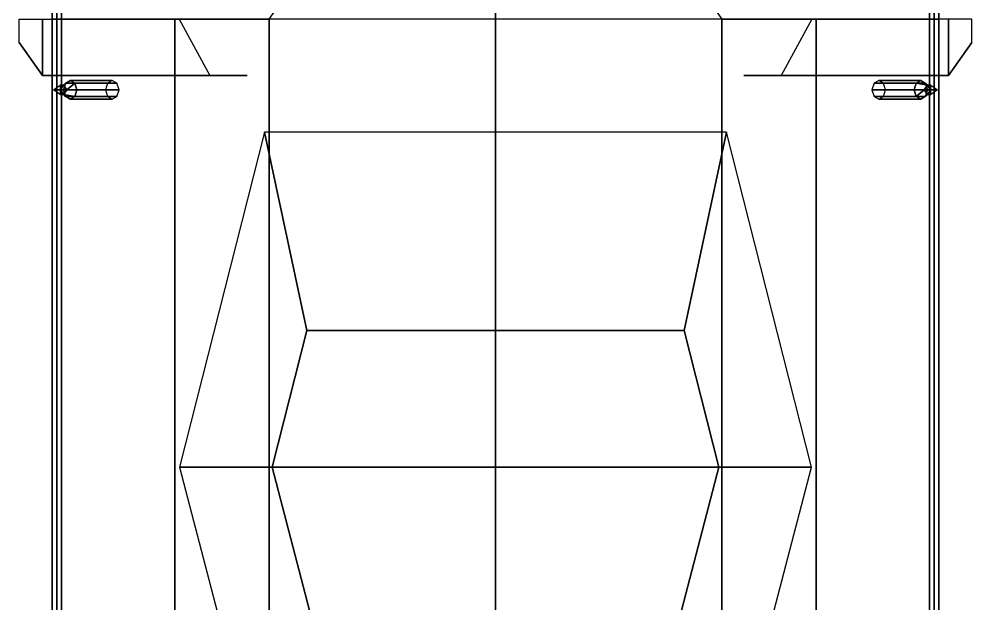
# Model space of a CAD drawing. Header units: millimetres. Extents: x -1.05 to 1.05, y -2.13 to 7.09.
# Drawn here: x -1.01 to 1.01, y -0.36 to 0.88 of the extents above; entities that cross this region are included whole.
import ezdxf

# ---------------------------------------------------------------- set-up
doc = ezdxf.new("R2010")
doc.units = ezdxf.units.MM
for name, color, linetype in [('f2', 6, 'Continuous'), ('fenders', 6, 'Continuous'), ('turret', 2, 'Continuous')]:
    doc.layers.add(name, color=color, linetype=linetype)

msp = doc.modelspace()

# ---------------------------------------------------------------- linework, layer by layer
for points in [[(-0.48, -0.85, 0.47), (-0.48, 0.88, 0.47), (0, 1.56, 0.39), (0, -0.85, 0.39)], [(0, 1.56, 0.39), (0.48, 0.88, 0.47), (0.48, -0.85, 0.47), (0, -0.85, 0.39)], [(-0.94, -0.72, 1.7), (-0.93, -0.72, 1.71), (-0.93, 0.92, 1.71), (-0.94, 0.92, 1.7)], [(-0.93, -0.72, 1.69), (-0.94, -0.72, 1.7), (-0.94, 0.92, 1.7), (-0.93, 0.92, 1.69)], [(-0.93, -0.72, 1.71), (-0.92, -0.72, 1.7), (-0.92, 0.92, 1.7), (-0.93, 0.92, 1.71)], [(-0.92, -0.72, 1.7), (-0.93, -0.72, 1.69), (-0.93, 0.92, 1.69), (-0.92, 0.92, 1.7)], [(0.92, -0.72, 1.7), (0.93, -0.72, 1.71), (0.93, 0.92, 1.71), (0.92, 0.92, 1.7)], [(0.93, -0.72, 1.69), (0.92, -0.72, 1.7), (0.92, 0.92, 1.7), (0.93, 0.92, 1.69)], [(0.93, -0.72, 1.71), (0.94, -0.72, 1.7), (0.94, 0.92, 1.7), (0.93, 0.92, 1.71)], [(0.94, -0.72, 1.7), (0.93, -0.72, 1.69), (0.93, 0.92, 1.69), (0.94, 0.92, 1.7)], [(-0.94, 0.88, 1.46), (-0.48, 0.88, 0.47), (-0.48, -0.85, 0.47), (-0.94, -0.85, 1.46)], [(-0.68, -0.85, 1.71), (-0.68, 0.88, 1.71), (-0.94, 0.88, 1.46), (-0.94, -0.85, 1.46)], [(0.68, -0.85, 1.71), (0.68, 0.88, 1.71), (-0.68, 0.88, 1.71), (-0.68, -0.85, 1.71)], [(0.48, -0.85, 0.47), (0.48, 0.88, 0.47), (0.94, 0.88, 1.46), (0.94, -0.85, 1.46)], [(0.94, 0.88, 1.46), (0.68, 0.88, 1.71), (0.68, -0.85, 1.71), (0.94, -0.85, 1.46)], [(-0.9017, 0.75, 1.6717), (-0.9117, 0.7441, 1.6617), (-0.9159, 0.74, 1.6859)], [(-0.8917, 0.7441, 1.6817), (-0.9017, 0.75, 1.6717), (-0.9159, 0.74, 1.6859), (-0.9088, 0.73, 1.6929)], [(-0.8125, 0.75, 1.5825), (-0.8227, 0.7441, 1.5727), (-0.9117, 0.7441, 1.6617), (-0.9017, 0.75, 1.6717)], [(-0.8024, 0.7441, 1.5924), (-0.8125, 0.75, 1.5825), (-0.9017, 0.75, 1.6717), (-0.8917, 0.7441, 1.6817)], [(0.8125, 0.75, 1.5825), (0.8024, 0.7441, 1.5924), (0.8917, 0.7441, 1.6817), (0.9017, 0.75, 1.6717)], [(0.8227, 0.7441, 1.5727), (0.8125, 0.75, 1.5825), (0.9017, 0.75, 1.6717), (0.9117, 0.7441, 1.6617)], [(0.9017, 0.75, 1.6717), (0.8917, 0.7441, 1.6817), (0.9159, 0.74, 1.6859)], [(0.9117, 0.7441, 1.6617), (0.9017, 0.75, 1.6717), (0.9159, 0.74, 1.6859), (0.9229, 0.73, 1.6788)], [(-0.9159, 0.74, 1.6859), (-0.9229, 0.73, 1.6788), (-0.9371, 0.73, 1.6929), (-0.9229, 0.74, 1.6929)], [(-0.9229, 0.73, 1.6788), (-0.9159, 0.72, 1.6859), (-0.9229, 0.72, 1.6929), (-0.9371, 0.73, 1.6929)], [(-0.9117, 0.7441, 1.6617), (-0.9159, 0.73, 1.6576), (-0.9229, 0.73, 1.6788), (-0.9159, 0.74, 1.6859)], [(-0.9088, 0.73, 1.6929), (-0.9159, 0.74, 1.6859), (-0.9229, 0.74, 1.6929), (-0.9229, 0.73, 1.7071)], [(-0.9117, 0.7159, 1.6617), (-0.9017, 0.71, 1.6717), (-0.9159, 0.72, 1.6859), (-0.9229, 0.73, 1.6788)], [(-0.9159, 0.73, 1.6576), (-0.9117, 0.7159, 1.6617), (-0.9229, 0.73, 1.6788)], [(-0.9159, 0.72, 1.6859), (-0.9088, 0.73, 1.6929), (-0.9229, 0.73, 1.7071), (-0.9229, 0.72, 1.6929)], [(-0.8227, 0.7441, 1.5727), (-0.827, 0.73, 1.5687), (-0.9159, 0.73, 1.6576), (-0.9117, 0.7441, 1.6617)], [(-0.827, 0.73, 1.5687), (-0.8227, 0.7159, 1.5727), (-0.9117, 0.7159, 1.6617), (-0.9159, 0.73, 1.6576)], [(-0.8917, 0.7159, 1.6817), (-0.8876, 0.73, 1.6859), (-0.9088, 0.73, 1.6929), (-0.9159, 0.72, 1.6859)], [(-0.8876, 0.73, 1.6859), (-0.8917, 0.7441, 1.6817), (-0.9088, 0.73, 1.6929)], [(-0.7981, 0.73, 1.5964), (-0.8024, 0.7441, 1.5924), (-0.8917, 0.7441, 1.6817), (-0.8876, 0.73, 1.6859)], [(-0.8024, 0.7159, 1.5924), (-0.7981, 0.73, 1.5964), (-0.8876, 0.73, 1.6859), (-0.8917, 0.7159, 1.6817)], [(0.8024, 0.7441, 1.5924), (0.7981, 0.73, 1.5964), (0.8876, 0.73, 1.6859), (0.8917, 0.7441, 1.6817)], [(0.7981, 0.73, 1.5964), (0.8024, 0.7159, 1.5924), (0.8917, 0.7159, 1.6817), (0.8876, 0.73, 1.6859)], [(0.827, 0.73, 1.5687), (0.8227, 0.7441, 1.5727), (0.9117, 0.7441, 1.6617), (0.9159, 0.73, 1.6576)], [(0.8227, 0.7159, 1.5727), (0.827, 0.73, 1.5687), (0.9159, 0.73, 1.6576), (0.9117, 0.7159, 1.6617)], [(0.8917, 0.7441, 1.6817), (0.8876, 0.73, 1.6859), (0.9088, 0.73, 1.6929), (0.9159, 0.74, 1.6859)], [(0.8876, 0.73, 1.6859), (0.8917, 0.7159, 1.6817), (0.9088, 0.73, 1.6929)], [(0.8917, 0.7159, 1.6817), (0.9017, 0.71, 1.6717), (0.9159, 0.72, 1.6859), (0.9088, 0.73, 1.6929)], [(0.9159, 0.74, 1.6859), (0.9088, 0.73, 1.6929), (0.9229, 0.73, 1.7071), (0.9229, 0.74, 1.6929)], [(0.9088, 0.73, 1.6929), (0.9159, 0.72, 1.6859), (0.9229, 0.72, 1.6929), (0.9229, 0.73, 1.7071)], [(0.9159, 0.73, 1.6576), (0.9117, 0.7441, 1.6617), (0.9229, 0.73, 1.6788)], [(0.9117, 0.7159, 1.6617), (0.9159, 0.73, 1.6576), (0.9229, 0.73, 1.6788), (0.9159, 0.72, 1.6859)], [(0.9229, 0.73, 1.6788), (0.9159, 0.74, 1.6859), (0.9229, 0.74, 1.6929), (0.9371, 0.73, 1.6929)], [(0.9159, 0.72, 1.6859), (0.9229, 0.73, 1.6788), (0.9371, 0.73, 1.6929), (0.9229, 0.72, 1.6929)], [(-0.9017, 0.71, 1.6717), (-0.8917, 0.7159, 1.6817), (-0.9159, 0.72, 1.6859)], [(-0.8227, 0.7159, 1.5727), (-0.8125, 0.71, 1.5825), (-0.9017, 0.71, 1.6717), (-0.9117, 0.7159, 1.6617)], [(-0.8125, 0.71, 1.5825), (-0.8024, 0.7159, 1.5924), (-0.8917, 0.7159, 1.6817), (-0.9017, 0.71, 1.6717)], [(0.8024, 0.7159, 1.5924), (0.8125, 0.71, 1.5825), (0.9017, 0.71, 1.6717), (0.8917, 0.7159, 1.6817)], [(0.8125, 0.71, 1.5825), (0.8227, 0.7159, 1.5727), (0.9117, 0.7159, 1.6617), (0.9017, 0.71, 1.6717)], [(0.9017, 0.71, 1.6717), (0.9117, 0.7159, 1.6617), (0.9159, 0.72, 1.6859)]]:
    msp.add_3dface(points)
at = {"layer": 'f2'}
for points in [[(-1.01, 0.83, 0.72), (-1.01, 0.88, 0.78), (-0.96, 0.88, 0.88), (-0.96, 0.76, 0.74)], [(-0.96, 0.76, 0.74), (-0.96, 0.88, 0.88), (-0.6705, 0.88, 0.88), (-0.6055, 0.76, 0.74)], [(-1.01, 0.83, 0.57), (-1.01, 0.83, 0.72), (-0.96, 0.76, 0.74), (-0.96, 0.76, 0.57)], [(-0.96, 0.76, 0.57), (-0.96, 0.76, 0.74), (-0.6055, 0.76, 0.74), (-0.5265, 0.76, 0.57)]]:
    msp.add_3dface(points, dxfattribs=at)
at = {"layer": 'fenders'}
for points in [[(0.96, 0.76, 0.74), (0.96, 0.88, 0.88), (0.6705, 0.88, 0.88), (0.6055, 0.76, 0.74)], [(1.01, 0.83, 0.72), (1.01, 0.88, 0.78), (0.96, 0.88, 0.88), (0.96, 0.76, 0.74)], [(1.01, 0.83, 0.57), (1.01, 0.83, 0.72), (0.96, 0.76, 0.74), (0.96, 0.76, 0.57)], [(0.96, 0.76, 0.57), (0.96, 0.76, 0.74), (0.6055, 0.76, 0.74), (0.5265, 0.76, 0.57)]]:
    msp.add_3dface(points, dxfattribs=at)
at = {"layer": 'turret'}
for points in [[(-0.67, -0.07, 1.71), (-0.4735, -0.07, 2.36), (-0.4, 0.22, 2.36), (-0.49, 0.64, 1.71)], [(-0.49, 0.64, 1.71), (-0.4, 0.22, 2.36), (0.4, 0.22, 2.36), (0.49, 0.64, 1.71)], [(0.49, 0.64, 1.71), (0.4, 0.22, 2.36), (0.4735, -0.07, 2.36), (0.67, -0.07, 1.71)], [(0.4735, -0.07, 2.36), (0.4, 0.22, 2.36), (-0.4, 0.22, 2.36), (-0.4735, -0.07, 2.36)], [(-0.49, -0.76, 1.71), (-0.39, -0.39, 2.36), (-0.4735, -0.07, 2.36), (-0.67, -0.07, 1.71)], [(0.39, -0.39, 2.36), (0.4735, -0.07, 2.36), (-0.4735, -0.07, 2.36), (-0.39, -0.39, 2.36)], [(0.67, -0.07, 1.71), (0.4735, -0.07, 2.36), (0.39, -0.39, 2.36), (0.49, -0.76, 1.71)]]:
    msp.add_3dface(points, dxfattribs=at)

doc.saveas('drawing.dxf')
